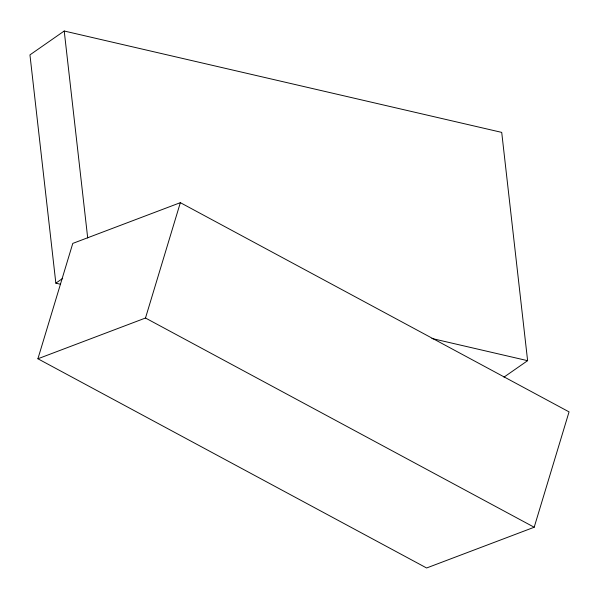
<?xml version="1.0" encoding="UTF-8"?>
<svg xmlns="http://www.w3.org/2000/svg" width="599" height="599" viewBox="0 0 599 599"><rect width="100%" height="100%" fill="white"/><g stroke="black" fill="none" stroke-linecap="round" stroke-linejoin="round"><path stroke-width="0.9" d="M37.909 358.771L72.779 243.411L180.351 202.664L569.05 411.88L534.188 527.24L426.608 567.987L37.909 358.771L145.49 318.024L534.188 527.24M145.49 318.024L180.351 202.664M504.006 377.115L527.614 360.673L501.715 132.386L64.22 31.013L29.95 54.883L55.849 283.17L60.402 284.226M55.849 283.17L62.7 278.393M431.909 338.495L527.614 360.673M64.22 31.013L87.701 237.96"/></g></svg>
